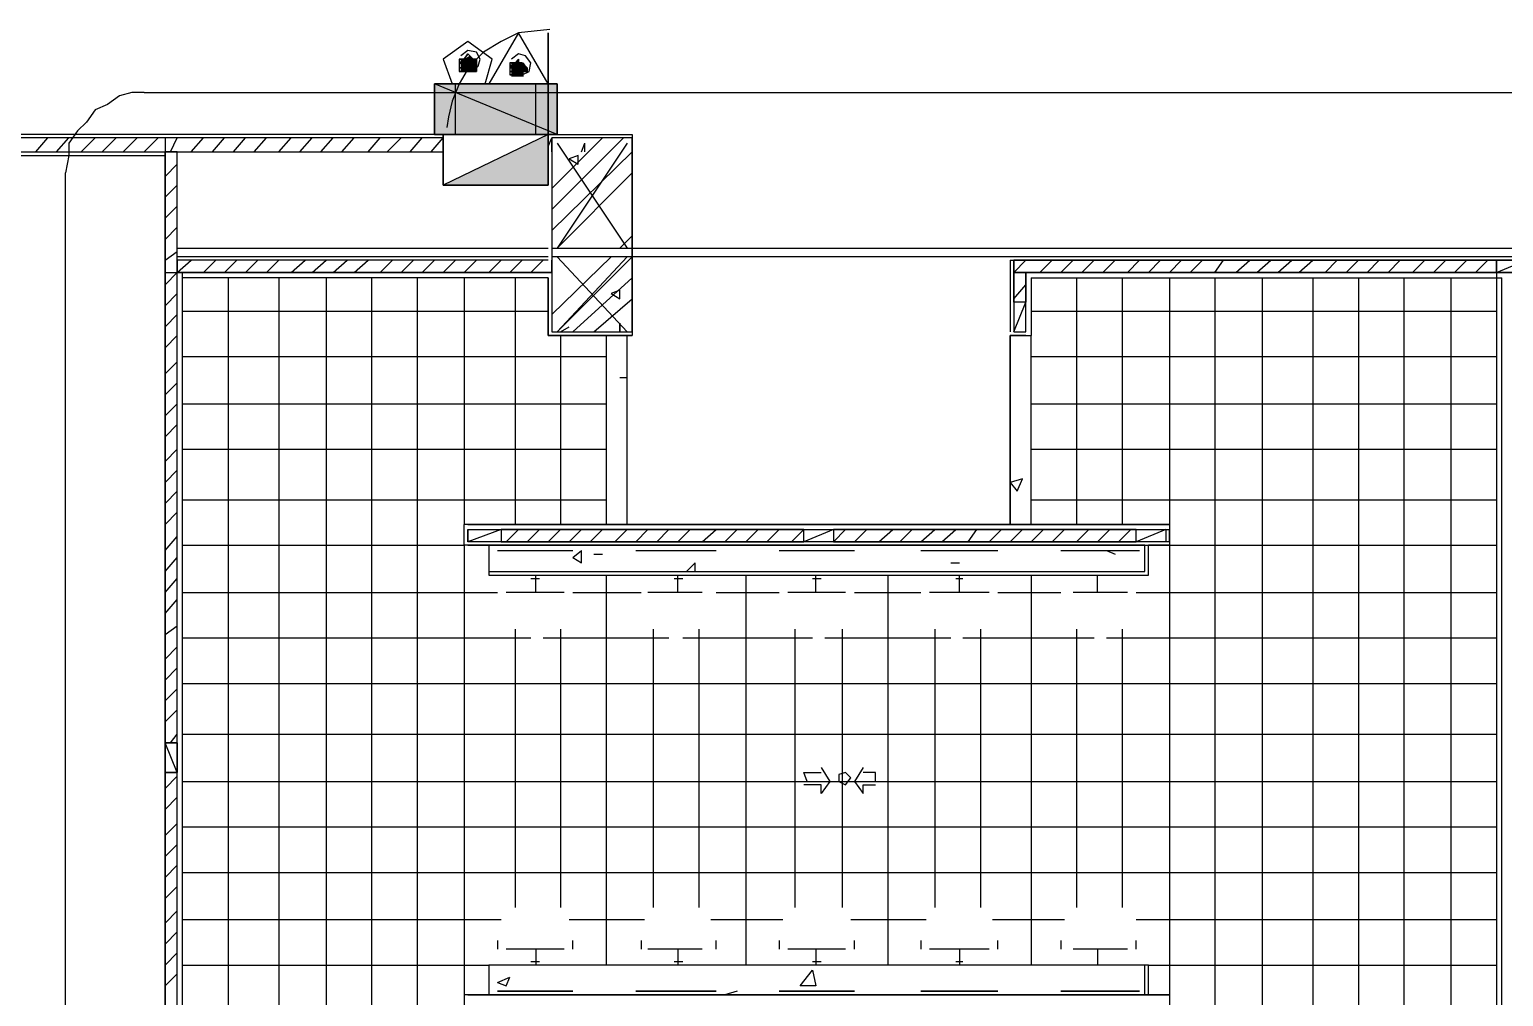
# Model space of a CAD drawing. Header units: millimetres. Extents: x 5 to 415, y 48 to 251.
# Drawn here: x 362.35 to 377.21, y 94.77 to 104.53 of the extents above; entities that cross this region are included whole.
import ezdxf

# ---------------------------------------------------------------- set-up
doc = ezdxf.new("R2010")
doc.units = ezdxf.units.MM
doc.layers.add('H', color=7, linetype='Continuous')
doc.layers.add('P', color=7, linetype='Continuous')

msp = doc.modelspace()

# ---------------------------------------------------------------- hatches: boundary and pattern name
at = {"layer": 'H', "linetype": 'Continuous'}
for points in [[(366.695, 104.193), (366.695, 104.228), (366.854, 104.228), (366.854, 104.193), (366.695, 104.193)], [(366.695, 104.14), (366.695, 104.193), (366.854, 104.193), (366.854, 104.14), (366.695, 104.14)], [(366.73, 104.228), (366.783, 104.263), (366.818, 104.228), (366.73, 104.228)], [(367.206, 104.14), (367.206, 104.193), (367.33, 104.193), (367.365, 104.14), (367.206, 104.14)], [(367.242, 104.193), (367.277, 104.228), (367.277, 104.193), (367.242, 104.193)], [(366.695, 104.105), (366.695, 104.14), (366.854, 104.14), (366.854, 104.105), (366.695, 104.105)], [(367.206, 104.105), (367.206, 104.14), (367.365, 104.14), (367.365, 104.105), (367.206, 104.105)], [(367.206, 104.052), (367.206, 104.105), (367.33, 104.105), (367.33, 104.052), (367.206, 104.052)], [(366.43, 103.47), (366.43, 103.981), (367.665, 103.981), (367.665, 103.47), (366.43, 103.47)], [(366.518, 102.958), (367.577, 103.47), (367.577, 102.958), (366.518, 102.958)], [(366.518, 102.958), (367.577, 103.47), (367.577, 102.958), (366.518, 102.958)]]:
    msp.add_hatch(color=256, dxfattribs=at).paths.add_polyline_path(points)

# ---------------------------------------------------------------- linework, layer by layer
at = {"layer": 'P'}
for points in [[(367.277, 104.493), (366.977, 103.981)], [(367.277, 104.493), (367.101, 104.405)], [(367.277, 104.493), (367.101, 104.405)], [(367.436, 104.51), (367.277, 104.493)], [(367.436, 104.51), (367.277, 104.493)], [(367.577, 103.981), (367.277, 104.493)], [(367.594, 104.528), (367.436, 104.51)], [(367.594, 104.528), (367.436, 104.51)], [(367.577, 104.493), (367.577, 103.47)], [(367.577, 103.47), (367.577, 104.493)], [(366.765, 104.405), (366.518, 104.228)], [(367.012, 104.228), (366.765, 104.405)], [(367.101, 104.405), (366.924, 104.299)], [(367.101, 104.405), (366.924, 104.299)], [(366.518, 104.228), (366.607, 103.981)], [(366.854, 104.193), (366.677, 104.228)], [(366.677, 104.228), (366.677, 104.193)], [(366.854, 104.193), (366.677, 104.228)], [(366.677, 104.228), (366.854, 104.228)], [(366.854, 104.228), (366.677, 104.228)], [(366.677, 104.228), (366.73, 104.228)], [(366.677, 104.211), (366.73, 104.122)], [(366.854, 104.14), (366.677, 104.193)], [(366.677, 104.193), (366.677, 104.14)], [(366.854, 104.14), (366.677, 104.193)], [(366.677, 104.193), (366.854, 104.193)], [(366.677, 104.193), (366.854, 104.193)], [(366.854, 104.193), (366.677, 104.193)], [(366.677, 104.193), (366.677, 104.193)], [(366.854, 104.193), (366.677, 104.193)], [(366.677, 104.193), (366.677, 104.193)], [(366.677, 104.193), (366.854, 104.193)], [(366.677, 104.193), (366.854, 104.193)], [(366.854, 104.193), (366.677, 104.193)], [(366.677, 104.193), (366.854, 104.193)], [(366.854, 104.193), (366.677, 104.193)], [(366.677, 104.193), (366.677, 104.193)], [(366.677, 104.193), (366.854, 104.193)], [(366.765, 104.316), (366.695, 104.263)], [(366.765, 104.281), (366.73, 104.228)], [(366.73, 104.228), (366.765, 104.281)], [(366.73, 104.228), (366.854, 104.228)], [(366.854, 104.228), (366.73, 104.228)], [(366.73, 104.228), (366.854, 104.228)], [(366.73, 104.228), (366.854, 104.228)], [(366.854, 104.228), (366.73, 104.228)], [(366.73, 104.228), (366.73, 104.228)], [(366.854, 104.228), (366.73, 104.228)], [(366.73, 104.228), (366.818, 104.228)], [(366.73, 104.228), (366.818, 104.228)], [(366.818, 104.228), (366.73, 104.228)], [(366.73, 104.228), (366.73, 104.228)], [(366.818, 104.228), (366.73, 104.228)], [(366.73, 104.228), (366.73, 104.228)], [(366.73, 104.228), (366.818, 104.228)], [(366.73, 104.228), (366.818, 104.228)], [(366.818, 104.228), (366.73, 104.228)], [(366.73, 104.228), (366.818, 104.228)], [(366.818, 104.228), (366.73, 104.228)], [(366.73, 104.228), (366.73, 104.228)], [(366.854, 104.299), (366.765, 104.316)], [(366.765, 104.281), (366.818, 104.228)], [(366.818, 104.228), (366.765, 104.281)], [(366.924, 104.299), (366.783, 104.158)], [(366.924, 104.299), (366.783, 104.158)], [(366.818, 104.228), (366.854, 104.228)], [(366.889, 104.228), (366.854, 104.299)], [(366.854, 104.228), (366.854, 104.193)], [(366.854, 104.193), (366.854, 104.14)], [(366.871, 104.158), (366.889, 104.228)], [(366.942, 103.981), (367.012, 104.228)], [(367.365, 104.14), (367.189, 104.193)], [(367.189, 104.193), (367.189, 104.14)], [(367.365, 104.14), (367.189, 104.193)], [(367.189, 104.193), (367.312, 104.193)], [(367.189, 104.193), (367.312, 104.193)], [(367.312, 104.193), (367.189, 104.193)], [(367.189, 104.193), (367.189, 104.193)], [(367.312, 104.193), (367.189, 104.193)], [(367.189, 104.193), (367.189, 104.193)], [(367.189, 104.193), (367.312, 104.193)], [(367.189, 104.193), (367.312, 104.193)], [(367.312, 104.193), (367.189, 104.193)], [(367.189, 104.193), (367.312, 104.193)], [(367.312, 104.193), (367.189, 104.193)], [(367.189, 104.193), (367.189, 104.193)], [(367.312, 104.193), (367.189, 104.193)], [(367.189, 104.193), (367.242, 104.193)], [(367.277, 104.281), (367.206, 104.228)], [(367.277, 104.228), (367.242, 104.193)], [(367.242, 104.193), (367.277, 104.228)], [(367.242, 104.193), (367.312, 104.193)], [(367.312, 104.193), (367.242, 104.193)], [(367.242, 104.193), (367.312, 104.193)], [(367.242, 104.193), (367.312, 104.193)], [(367.312, 104.193), (367.242, 104.193)], [(367.242, 104.193), (367.242, 104.193)], [(367.312, 104.193), (367.242, 104.193)], [(367.242, 104.193), (367.277, 104.193)], [(367.348, 104.263), (367.277, 104.281)], [(367.277, 104.228), (367.277, 104.193)], [(367.277, 104.193), (367.277, 104.228)], [(367.277, 104.193), (367.312, 104.193)], [(367.312, 104.193), (367.365, 104.14)], [(367.4, 104.193), (367.348, 104.263)], [(367.383, 104.105), (367.4, 104.193)], [(366.783, 104.158), (366.677, 103.981)], [(366.783, 104.158), (366.677, 103.981)], [(366.854, 104.105), (366.677, 104.14)], [(366.677, 104.14), (366.677, 104.105)], [(366.854, 104.105), (366.677, 104.14)], [(366.677, 104.14), (366.854, 104.14)], [(366.677, 104.14), (366.854, 104.14)], [(366.854, 104.14), (366.677, 104.14)], [(366.677, 104.14), (366.677, 104.14)], [(366.854, 104.14), (366.677, 104.14)], [(366.677, 104.14), (366.677, 104.14)], [(366.677, 104.14), (366.854, 104.14)], [(366.677, 104.14), (366.854, 104.14)], [(366.677, 104.105), (366.854, 104.105)], [(366.854, 104.105), (366.677, 104.105)], [(366.677, 104.105), (366.854, 104.105)], [(366.73, 104.105), (366.677, 104.105)], [(366.677, 104.105), (366.854, 104.105)], [(366.73, 104.122), (366.818, 104.105)], [(366.73, 104.105), (366.73, 104.105)], [(366.73, 104.105), (366.73, 104.105)], [(366.73, 104.105), (366.818, 104.105)], [(366.818, 104.105), (366.73, 104.105)], [(366.73, 104.105), (366.73, 104.105)], [(366.818, 104.105), (366.73, 104.105)], [(366.73, 104.105), (366.73, 104.105)], [(366.73, 104.105), (366.818, 104.105)], [(366.73, 104.105), (366.818, 104.105)], [(366.818, 104.105), (366.73, 104.105)], [(366.73, 104.105), (366.818, 104.105)], [(366.818, 104.105), (366.73, 104.105)], [(366.73, 104.105), (366.73, 104.105)], [(366.818, 104.105), (366.73, 104.105)], [(366.73, 104.105), (366.854, 104.105)], [(366.818, 104.105), (366.73, 104.105)], [(366.73, 104.105), (366.73, 104.105)], [(366.73, 104.105), (366.818, 104.105)], [(366.854, 104.105), (366.73, 104.105)], [(366.765, 104.105), (366.818, 104.105)], [(366.818, 104.105), (366.765, 104.105)], [(366.818, 104.105), (366.871, 104.158)], [(366.854, 104.105), (366.818, 104.105)], [(366.854, 104.14), (366.854, 104.105)], [(367.189, 104.175), (367.242, 104.087)], [(367.365, 104.105), (367.189, 104.14)], [(367.189, 104.14), (367.189, 104.105)], [(367.365, 104.105), (367.189, 104.14)], [(367.189, 104.14), (367.365, 104.14)], [(367.189, 104.14), (367.365, 104.14)], [(367.365, 104.14), (367.189, 104.14)], [(367.189, 104.14), (367.189, 104.14)], [(367.365, 104.14), (367.189, 104.14)], [(367.189, 104.14), (367.189, 104.14)], [(367.189, 104.14), (367.365, 104.14)], [(367.189, 104.14), (367.365, 104.14)], [(367.365, 104.14), (367.189, 104.14)], [(367.189, 104.14), (367.365, 104.14)], [(367.365, 104.14), (367.189, 104.14)], [(367.189, 104.14), (367.189, 104.14)], [(367.189, 104.14), (367.365, 104.14)], [(367.312, 104.069), (367.189, 104.105)], [(367.189, 104.105), (367.189, 104.069)], [(367.312, 104.069), (367.189, 104.105)], [(367.189, 104.105), (367.312, 104.105)], [(367.189, 104.105), (367.312, 104.105)], [(367.365, 104.105), (367.189, 104.105)], [(367.312, 104.105), (367.189, 104.105)], [(367.189, 104.105), (367.189, 104.105)], [(367.189, 104.105), (367.312, 104.105)], [(367.189, 104.105), (367.365, 104.105)], [(367.365, 104.105), (367.189, 104.105)], [(367.189, 104.105), (367.365, 104.105)], [(367.365, 104.105), (367.189, 104.105)], [(367.189, 104.105), (367.189, 104.105)], [(367.189, 104.105), (367.365, 104.105)], [(367.189, 104.069), (367.312, 104.069)], [(367.312, 104.069), (367.189, 104.069)], [(367.189, 104.069), (367.189, 104.069)], [(367.312, 104.069), (367.189, 104.069)], [(367.189, 104.069), (367.189, 104.069)], [(367.189, 104.069), (367.312, 104.069)], [(367.189, 104.069), (367.312, 104.069)], [(367.312, 104.069), (367.189, 104.069)], [(367.189, 104.069), (367.312, 104.069)], [(367.242, 104.069), (367.189, 104.069)], [(367.189, 104.069), (367.312, 104.069)], [(367.242, 104.087), (367.312, 104.069)], [(367.242, 104.069), (367.242, 104.069)], [(367.242, 104.069), (367.242, 104.069)], [(367.277, 104.069), (367.242, 104.069)], [(367.242, 104.069), (367.277, 104.069)], [(367.242, 104.069), (367.277, 104.069)], [(367.277, 104.069), (367.242, 104.069)], [(367.242, 104.069), (367.312, 104.069)], [(367.312, 104.069), (367.242, 104.069)], [(367.312, 104.069), (367.242, 104.069)], [(367.312, 104.069), (367.383, 104.105)], [(367.312, 104.105), (367.312, 104.069)], [(367.312, 104.105), (367.365, 104.105)], [(367.365, 104.14), (367.365, 104.105)], [(363.379, 103.893), (363.255, 103.858)], [(363.502, 103.893), (363.379, 103.893)], [(363.502, 103.893), (390.049, 103.893)], [(366.43, 103.981), (367.665, 103.981)], [(367.665, 103.47), (366.43, 103.981)], [(366.43, 103.981), (366.43, 103.47)], [(367.665, 103.47), (366.43, 103.981)], [(366.43, 103.981), (367.665, 103.981)], [(366.43, 103.981), (367.665, 103.981)], [(366.43, 103.47), (366.43, 103.981)], [(367.665, 103.981), (366.43, 103.981)], [(366.43, 103.981), (366.43, 103.47)], [(366.677, 103.981), (366.607, 103.805)], [(366.607, 103.981), (366.942, 103.981)], [(366.677, 103.981), (366.607, 103.805)], [(366.642, 103.47), (366.642, 103.981)], [(366.977, 103.981), (367.577, 103.981)], [(367.453, 103.47), (367.453, 103.981)], [(367.665, 103.981), (367.665, 103.47)], [(367.665, 103.981), (367.665, 103.47)], [(367.665, 103.47), (367.665, 103.981)], [(363.132, 103.77), (363.008, 103.717)], [(363.255, 103.858), (363.132, 103.77)], [(366.607, 103.805), (366.571, 103.646)], [(366.607, 103.805), (366.571, 103.646)], [(362.92, 103.593), (362.832, 103.505)], [(363.008, 103.717), (362.92, 103.593)], [(366.571, 103.646), (366.554, 103.54)], [(366.571, 103.646), (366.554, 103.54)], [(363.714, 103.47), (357.364, 103.47)], [(366.518, 103.434), (357.717, 103.434)], [(362.409, 103.293), (362.532, 103.434)], [(362.62, 103.293), (362.744, 103.434)], [(362.832, 103.505), (362.744, 103.382)], [(362.867, 103.293), (363.008, 103.434)], [(363.079, 103.293), (363.22, 103.434)], [(363.291, 103.293), (363.432, 103.434)], [(363.502, 103.293), (363.643, 103.434)], [(366.518, 103.47), (363.714, 103.47)], [(363.714, 103.434), (363.714, 103.293)], [(363.767, 103.293), (363.837, 103.434)], [(363.978, 103.293), (364.102, 103.434)], [(364.19, 103.293), (364.314, 103.434)], [(364.402, 103.293), (364.525, 103.434)], [(364.613, 103.293), (364.737, 103.434)], [(364.86, 103.293), (364.984, 103.434)], [(365.072, 103.293), (365.196, 103.434)], [(365.284, 103.293), (365.407, 103.434)], [(365.495, 103.293), (365.619, 103.434)], [(365.76, 103.293), (365.883, 103.434)], [(365.954, 103.293), (366.095, 103.434)], [(366.183, 103.293), (366.307, 103.434)], [(366.395, 103.293), (366.518, 103.434)], [(366.43, 103.47), (367.665, 103.47)], [(367.665, 103.47), (366.43, 103.47)], [(366.43, 103.47), (367.665, 103.47)], [(367.577, 103.47), (366.518, 103.47)], [(366.518, 103.47), (366.518, 102.958)], [(367.577, 103.47), (366.518, 102.958)], [(366.518, 102.958), (366.518, 103.47)], [(366.518, 103.47), (367.577, 103.47)], [(367.577, 103.47), (366.518, 102.958)], [(367.577, 103.47), (366.518, 102.958)], [(366.518, 102.958), (366.518, 103.47)], [(366.518, 103.47), (367.577, 103.47)], [(367.577, 103.47), (366.518, 102.958)], [(367.577, 102.958), (367.577, 103.47)], [(367.577, 102.958), (367.577, 103.47)], [(367.577, 103.47), (367.577, 102.958)], [(367.577, 102.958), (367.577, 103.47)], [(367.577, 103.47), (367.577, 102.958)], [(367.577, 103.346), (367.612, 103.434)], [(367.612, 103.47), (368.423, 103.47)], [(367.612, 102.923), (368.124, 103.434)], [(367.612, 102.711), (368.335, 103.434)], [(368.423, 103.434), (367.612, 103.434)], [(367.612, 103.434), (367.612, 102.323)], [(367.612, 103.293), (367.612, 103.434)], [(368.423, 103.47), (368.423, 101.441)], [(368.423, 102.323), (368.423, 103.434)], [(357.717, 103.293), (366.518, 103.293)], [(362.744, 103.382), (362.744, 103.258)], [(363.714, 102.076), (363.714, 103.293)], [(363.714, 103.293), (363.714, 102.076)], [(363.837, 103.293), (363.714, 103.293)], [(363.714, 103.293), (363.714, 102.076)], [(363.837, 102.076), (363.837, 103.293)], [(367.612, 102.5), (368.423, 103.293)], [(367.665, 103.382), (368.371, 102.323)], [(368.371, 103.382), (367.665, 102.323)], [(367.912, 103.293), (367.947, 103.382)], [(367.947, 103.293), (367.947, 103.382)], [(357.364, 103.258), (363.714, 103.258)], [(362.744, 103.258), (362.708, 103.082)], [(363.714, 103.046), (363.837, 103.17)], [(367.877, 103.258), (367.788, 103.223)], [(367.788, 103.223), (367.877, 103.17)], [(367.877, 103.17), (367.877, 103.258)], [(362.708, 87.048), (362.708, 103.082)], [(367.665, 102.323), (368.423, 103.082)], [(363.714, 102.835), (363.837, 102.958)], [(366.518, 102.958), (367.577, 102.958)], [(366.518, 102.958), (367.577, 102.958)], [(367.577, 102.958), (366.518, 102.958)], [(366.518, 102.958), (367.577, 102.958)], [(367.577, 102.958), (366.518, 102.958)], [(367.612, 102.87), (367.612, 102.799)], [(363.714, 102.623), (363.837, 102.747)], [(363.714, 102.411), (363.837, 102.535)], [(368.3, 102.323), (368.423, 102.447)], [(363.714, 102.2), (363.837, 102.288)], [(363.837, 102.323), (367.577, 102.323)], [(367.612, 102.323), (367.612, 102.235)], [(367.612, 102.323), (368.423, 102.323)], [(368.423, 102.235), (368.423, 102.323)], [(368.423, 102.323), (380.735, 102.323)], [(367.577, 102.235), (363.837, 102.235)], [(363.837, 102.076), (363.978, 102.2)], [(367.577, 102.2), (363.837, 102.2)], [(363.837, 102.2), (363.837, 102.076)], [(364.102, 102.076), (364.225, 102.2)], [(364.314, 102.076), (364.437, 102.2)], [(364.525, 102.076), (364.649, 102.2)], [(364.737, 102.076), (364.86, 102.2)], [(364.984, 102.076), (365.125, 102.2)], [(365.196, 102.076), (365.337, 102.2)], [(365.407, 102.076), (365.548, 102.2)], [(365.619, 102.076), (365.76, 102.2)], [(365.883, 102.076), (366.007, 102.2)], [(366.095, 102.076), (366.219, 102.2)], [(366.307, 102.076), (366.43, 102.2)], [(366.518, 102.076), (366.642, 102.2)], [(366.73, 102.076), (366.854, 102.2)], [(366.977, 102.076), (367.101, 102.2)], [(367.189, 102.076), (367.312, 102.2)], [(367.4, 102.076), (367.524, 102.2)], [(367.612, 101.653), (368.212, 102.235)], [(368.423, 102.235), (367.612, 102.235)], [(367.612, 102.235), (367.612, 101.477)], [(367.612, 102.076), (367.612, 102.2)], [(367.665, 102.235), (368.371, 101.477)], [(368.371, 102.235), (367.665, 101.477)], [(367.665, 101.477), (368.423, 102.235)], [(368.423, 101.477), (368.423, 102.235)], [(372.233, 102.235), (368.423, 102.235)], [(380.771, 102.235), (372.233, 102.235)], [(372.233, 102.2), (380.771, 102.2)], [(372.233, 102.2), (372.233, 101.477)], [(372.269, 102.076), (372.392, 102.2)], [(377.137, 102.2), (372.269, 102.2)], [(372.269, 102.2), (372.269, 102.076)], [(372.269, 101.776), (372.269, 102.2)], [(372.533, 102.076), (372.657, 102.2)], [(372.745, 102.076), (372.868, 102.2)], [(372.957, 102.076), (373.08, 102.2)], [(373.168, 102.076), (373.292, 102.2)], [(373.415, 102.076), (373.539, 102.2)], [(373.627, 102.076), (373.75, 102.2)], [(373.839, 102.076), (373.962, 102.2)], [(374.05, 102.076), (374.174, 102.2)], [(374.297, 102.076), (374.385, 102.2)], [(374.509, 102.076), (374.65, 102.2)], [(374.721, 102.076), (374.862, 102.2)], [(374.932, 102.076), (375.073, 102.2)], [(375.144, 102.076), (375.285, 102.2)], [(375.408, 102.076), (375.532, 102.2)], [(375.62, 102.076), (375.744, 102.2)], [(375.832, 102.076), (375.955, 102.2)], [(376.043, 102.076), (376.167, 102.2)], [(376.29, 102.076), (376.414, 102.2)], [(376.502, 102.076), (376.626, 102.2)], [(376.714, 102.076), (376.837, 102.2)], [(376.925, 102.076), (377.049, 102.2)], [(377.137, 102.076), (377.137, 102.2)], [(377.137, 102.076), (377.437, 102.2)], [(377.137, 102.076), (377.137, 102.2)], [(377.137, 102.2), (377.437, 102.2)], [(377.437, 102.2), (377.137, 102.2)], [(377.137, 102.2), (377.137, 102.076)], [(363.714, 102.076), (363.837, 102.076)], [(363.714, 102.076), (363.714, 71.72)], [(363.714, 101.953), (363.837, 102.076)], [(363.714, 97.331), (363.714, 102.076)], [(367.612, 102.076), (363.837, 102.076)], [(363.837, 102.076), (367.612, 102.076)], [(363.837, 102.076), (367.612, 102.076)], [(363.837, 97.331), (363.837, 102.076)], [(363.89, 87.471), (363.89, 102.076)], [(367.577, 102.023), (363.89, 102.023)], [(363.89, 87.471), (363.89, 102.023)], [(364.349, 102.023), (364.349, 88.406)], [(364.86, 102.023), (364.86, 88.406)], [(365.337, 102.023), (365.337, 89.888)], [(365.795, 102.023), (365.795, 88.406)], [(366.254, 102.023), (366.254, 88.441)], [(366.73, 102.023), (366.73, 99.536)], [(367.242, 102.023), (367.242, 99.536)], [(367.577, 102.023), (367.577, 101.441)], [(367.577, 101.441), (367.577, 102.023)], [(367.824, 101.477), (368.423, 102.023)], [(372.269, 102.076), (377.137, 102.076)], [(372.392, 102.076), (372.269, 102.076)], [(372.269, 102.076), (372.269, 101.776)], [(372.269, 101.812), (372.392, 101.953)], [(372.392, 101.477), (372.392, 102.076)], [(372.392, 102.076), (372.392, 101.776)], [(372.392, 101.776), (372.392, 102.076)], [(372.392, 102.076), (377.225, 102.076)], [(377.225, 102.076), (372.392, 102.076)], [(377.137, 102.076), (372.445, 102.076)], [(372.445, 102.023), (372.445, 101.441)], [(372.445, 102.023), (377.19, 102.023)], [(372.904, 102.023), (372.904, 99.536)], [(373.362, 102.023), (373.362, 99.536)], [(373.839, 102.023), (373.839, 99.536)], [(374.297, 102.023), (374.297, 88.318)], [(374.773, 102.023), (374.773, 88.477)], [(375.285, 102.023), (375.285, 89.888)], [(375.744, 102.023), (375.744, 89.888)], [(376.202, 102.023), (376.202, 88.477)], [(376.678, 102.023), (376.678, 88.265)], [(377.437, 102.076), (377.137, 102.076)], [(377.137, 102.076), (377.437, 102.076)], [(377.137, 102.076), (377.137, 87.507)], [(377.137, 102.023), (377.137, 89.888)], [(377.19, 87.471), (377.19, 102.023)], [(363.714, 101.741), (363.837, 101.865)], [(368.035, 101.477), (368.423, 101.812)], [(368.3, 101.9), (368.212, 101.865)], [(368.212, 101.865), (368.3, 101.812)], [(368.3, 101.812), (368.3, 101.9)], [(363.714, 101.529), (363.837, 101.653)], [(363.89, 101.688), (367.577, 101.688)], [(372.269, 101.477), (372.392, 101.776)], [(372.392, 101.776), (372.269, 101.776)], [(372.269, 101.776), (372.269, 101.477)], [(372.392, 101.477), (372.392, 101.776)], [(372.445, 101.688), (377.137, 101.688)], [(367.7, 101.477), (367.788, 101.529)], [(368.3, 101.565), (368.3, 101.477)], [(368.3, 101.477), (368.3, 101.565)], [(363.714, 101.318), (363.837, 101.441)], [(367.577, 101.441), (368.423, 101.441)], [(368.423, 101.441), (367.577, 101.441)], [(367.612, 101.477), (368.423, 101.477)], [(367.7, 101.441), (367.7, 99.536)], [(368.159, 101.441), (368.159, 99.536)], [(368.159, 101.441), (368.159, 99.536)], [(368.371, 99.536), (368.371, 101.441)], [(372.233, 99.536), (372.233, 101.441)], [(372.233, 101.441), (372.233, 99.536)], [(372.233, 101.441), (372.445, 101.441)], [(372.392, 101.441), (372.233, 101.441)], [(372.269, 101.477), (372.392, 101.477)], [(372.445, 99.536), (372.445, 101.441)], [(363.89, 101.23), (368.159, 101.23)], [(372.445, 101.23), (377.137, 101.23)], [(363.714, 101.053), (363.837, 101.177)], [(363.714, 100.842), (363.837, 100.965)], [(368.3, 101.018), (368.371, 101.018)], [(363.714, 100.63), (363.837, 100.753)], [(363.89, 100.753), (368.159, 100.753)], [(372.445, 100.753), (377.137, 100.753)], [(363.714, 100.418), (363.837, 100.542)], [(363.714, 100.171), (363.837, 100.295)], [(363.89, 100.295), (368.159, 100.295)], [(372.445, 100.295), (377.137, 100.295)], [(363.714, 99.96), (363.837, 100.083)], [(372.233, 99.96), (372.233, 100.083)], [(363.714, 99.748), (363.837, 99.871)], [(372.357, 99.995), (372.233, 99.96)], [(372.233, 99.96), (372.304, 99.871)], [(372.304, 99.871), (372.357, 99.995)], [(363.89, 99.783), (368.159, 99.783)], [(372.445, 99.783), (377.137, 99.783)], [(363.714, 99.536), (363.837, 99.66)], [(366.73, 99.325), (366.73, 99.536)], [(373.839, 99.536), (366.73, 99.536)], [(373.839, 99.536), (366.765, 99.536)], [(366.765, 99.536), (373.839, 99.536)], [(367.101, 99.483), (366.765, 99.36)], [(366.765, 99.36), (366.765, 99.483)], [(366.765, 99.483), (367.101, 99.483)], [(366.765, 99.483), (373.839, 99.483)], [(366.765, 99.483), (366.765, 99.36)], [(366.765, 99.36), (366.765, 99.483)], [(367.101, 99.483), (367.101, 99.36)], [(367.101, 99.483), (367.101, 99.36)], [(370.152, 99.483), (367.101, 99.483)], [(367.153, 99.36), (367.277, 99.483)], [(367.365, 99.36), (367.489, 99.483)], [(367.577, 99.36), (367.7, 99.483)], [(367.788, 99.36), (367.912, 99.483)], [(368, 99.36), (368.124, 99.483)], [(368.247, 99.36), (368.371, 99.483)], [(368.459, 99.36), (368.582, 99.483)], [(368.67, 99.36), (368.794, 99.483)], [(368.882, 99.36), (369.006, 99.483)], [(369.129, 99.36), (369.27, 99.483)], [(369.358, 99.36), (369.482, 99.483)], [(369.57, 99.36), (369.693, 99.483)], [(369.782, 99.36), (369.905, 99.483)], [(370.029, 99.36), (370.152, 99.483)], [(370.152, 99.36), (370.152, 99.483)], [(370.452, 99.483), (370.152, 99.36)], [(370.152, 99.36), (370.152, 99.483)], [(370.152, 99.483), (370.452, 99.483)], [(370.452, 99.36), (370.575, 99.483)], [(373.503, 99.483), (370.452, 99.483)], [(370.452, 99.483), (370.452, 99.36)], [(370.452, 99.483), (370.452, 99.36)], [(370.664, 99.36), (370.787, 99.483)], [(370.911, 99.36), (371.052, 99.483)], [(371.122, 99.36), (371.246, 99.483)], [(371.334, 99.36), (371.475, 99.483)], [(371.546, 99.36), (371.687, 99.483)], [(371.81, 99.36), (371.898, 99.483)], [(372.022, 99.36), (372.145, 99.483)], [(372.233, 99.36), (372.357, 99.483)], [(372.445, 99.36), (372.569, 99.483)], [(372.657, 99.36), (372.78, 99.483)], [(372.904, 99.36), (373.027, 99.483)], [(373.115, 99.36), (373.239, 99.483)], [(373.327, 99.36), (373.451, 99.483)], [(373.803, 99.483), (373.503, 99.36)], [(373.503, 99.36), (373.503, 99.483)], [(373.503, 99.483), (373.803, 99.483)], [(373.503, 99.36), (373.503, 99.483)], [(373.803, 99.483), (373.803, 99.36)], [(373.803, 99.483), (373.803, 99.36)], [(373.839, 99.536), (373.839, 99.325)], [(373.839, 99.36), (373.839, 99.483)], [(363.714, 99.272), (363.837, 99.413)], [(363.89, 99.325), (366.73, 99.325)], [(366.73, 99.325), (366.73, 94.791)], [(366.977, 99.325), (366.73, 99.325)], [(367.101, 99.36), (366.765, 99.36)], [(373.839, 99.36), (366.765, 99.36)], [(366.765, 99.325), (373.839, 99.325)], [(367.101, 99.325), (366.977, 99.325)], [(366.977, 99.325), (366.977, 99.06)], [(366.977, 99.325), (366.977, 99.025)], [(367.824, 99.325), (367.065, 99.325)], [(367.065, 99.272), (367.824, 99.272)], [(367.101, 99.36), (370.152, 99.36)], [(367.101, 99.325), (367.788, 99.325)], [(368.512, 99.325), (367.824, 99.325)], [(367.824, 99.201), (367.912, 99.272)], [(367.912, 99.148), (367.912, 99.272)], [(369.27, 99.325), (368.459, 99.325)], [(368.459, 99.272), (369.27, 99.272)], [(368.547, 99.325), (369.182, 99.325)], [(369.94, 99.325), (369.217, 99.325)], [(370.664, 99.325), (369.905, 99.325)], [(369.905, 99.272), (370.664, 99.272)], [(369.94, 99.325), (370.628, 99.325)], [(370.452, 99.36), (370.152, 99.36)], [(370.452, 99.36), (373.503, 99.36)], [(371.334, 99.325), (370.664, 99.325)], [(372.11, 99.325), (371.334, 99.325)], [(371.334, 99.272), (372.11, 99.272)], [(371.387, 99.325), (372.057, 99.325)], [(372.78, 99.325), (372.057, 99.325)], [(373.539, 99.325), (372.745, 99.325)], [(372.745, 99.272), (373.539, 99.272)], [(372.816, 99.325), (373.451, 99.325)], [(373.204, 99.272), (373.292, 99.236)], [(373.803, 99.36), (373.503, 99.36)], [(373.592, 99.325), (373.503, 99.325)], [(373.592, 99.06), (373.592, 99.325)], [(373.839, 99.325), (373.627, 99.325)], [(373.627, 99.025), (373.627, 99.325)], [(373.839, 99.325), (373.839, 94.791)], [(373.839, 99.325), (377.137, 99.325)], [(363.714, 99.06), (363.837, 99.201)], [(367.824, 99.201), (367.912, 99.148)], [(368.035, 99.236), (368.124, 99.236)], [(368.97, 99.06), (369.058, 99.148)], [(369.058, 99.06), (369.058, 99.148)], [(371.634, 99.148), (371.722, 99.148)], [(363.714, 98.848), (363.837, 98.989)], [(366.977, 99.06), (373.592, 99.06)], [(366.977, 99.025), (373.627, 99.025)], [(367.312, 99.06), (367.4, 99.06)], [(367.4, 98.989), (367.489, 98.989)], [(367.453, 98.848), (367.453, 99.025)], [(368.159, 99.025), (368.159, 95.091)], [(368.847, 98.989), (368.935, 98.989)], [(368.882, 98.848), (368.882, 99.025)], [(368.97, 99.06), (369.058, 99.06)], [(369.57, 99.025), (369.57, 95.091)], [(370.24, 98.989), (370.328, 98.989)], [(370.276, 98.848), (370.276, 99.025)], [(370.999, 99.025), (370.999, 95.091)], [(371.687, 98.989), (371.757, 98.989)], [(371.722, 98.848), (371.722, 99.025)], [(372.445, 99.025), (372.445, 95.091)], [(373.115, 98.848), (373.115, 99.025)], [(363.89, 98.848), (367.065, 98.848)], [(367.736, 98.848), (367.153, 98.848)], [(367.824, 98.848), (368.512, 98.848)], [(369.129, 98.848), (368.582, 98.848)], [(369.27, 98.848), (369.905, 98.848)], [(370.575, 98.848), (369.993, 98.848)], [(370.664, 98.848), (371.334, 98.848)], [(372.022, 98.848), (371.422, 98.848)], [(372.11, 98.848), (372.745, 98.848)], [(373.415, 98.848), (372.868, 98.848)], [(373.503, 98.848), (377.137, 98.848)], [(363.714, 98.637), (363.837, 98.778)], [(363.714, 98.425), (363.837, 98.513)], [(363.89, 98.39), (367.4, 98.39)], [(367.242, 98.478), (367.242, 95.673)], [(367.524, 98.39), (368.794, 98.39)], [(367.7, 98.478), (367.7, 95.673)], [(368.635, 98.478), (368.635, 95.673)], [(368.935, 98.39), (370.24, 98.39)], [(369.094, 98.478), (369.094, 95.673)], [(370.064, 98.478), (370.064, 95.673)], [(370.364, 98.39), (370.54, 98.39)], [(370.54, 98.478), (370.54, 95.673)], [(370.54, 98.478), (370.54, 95.673)], [(370.54, 98.39), (371.634, 98.39)], [(371.475, 98.478), (371.475, 95.673)], [(371.757, 98.39), (373.08, 98.39)], [(371.934, 98.478), (371.934, 95.673)], [(372.904, 98.478), (372.904, 95.673)], [(373.204, 98.39), (377.137, 98.39)], [(373.362, 98.478), (373.362, 95.673)], [(363.714, 98.178), (363.837, 98.302)], [(363.714, 97.966), (363.837, 98.09)], [(363.714, 97.755), (363.837, 97.878)], [(363.89, 97.931), (370.54, 97.931)], [(370.54, 97.931), (377.137, 97.931)], [(363.714, 97.543), (363.837, 97.667)], [(363.767, 97.331), (363.837, 97.42)], [(363.89, 97.42), (370.54, 97.42)], [(370.54, 97.42), (377.137, 97.42)], [(363.837, 97.032), (363.714, 97.331)], [(363.714, 97.331), (363.837, 97.331)], [(363.714, 97.032), (363.714, 97.331)], [(363.837, 97.331), (363.714, 97.331)], [(363.714, 97.331), (363.714, 97.032)], [(363.714, 97.032), (363.714, 97.331)], [(363.714, 97.331), (363.837, 97.331)], [(363.837, 97.331), (363.837, 97.032)], [(363.837, 97.032), (363.837, 97.331)], [(363.837, 97.331), (363.837, 97.032)], [(370.328, 97.084), (370.417, 96.943)], [(370.752, 97.084), (370.664, 96.943)], [(363.837, 97.032), (363.714, 97.032)], [(363.714, 97.032), (363.837, 97.032)], [(363.837, 97.032), (363.714, 97.032)], [(363.714, 92.498), (363.714, 97.032)], [(363.714, 96.873), (363.837, 96.996)], [(363.837, 92.498), (363.837, 97.032)], [(363.89, 96.943), (370.54, 96.943)], [(370.152, 97.032), (370.328, 97.032)], [(370.187, 96.943), (370.152, 97.032)], [(370.328, 96.908), (370.152, 96.908)], [(370.417, 96.943), (370.328, 96.82)], [(370.328, 96.82), (370.328, 96.908)], [(370.452, 96.943), (370.628, 96.943)], [(370.575, 97.032), (370.505, 97.014)], [(370.575, 97.032), (370.505, 97.014)], [(370.505, 97.014), (370.505, 96.943)], [(370.505, 97.014), (370.505, 96.943)], [(370.505, 96.943), (370.575, 96.908)], [(370.505, 96.943), (370.575, 96.908)], [(370.54, 97.032), (370.54, 96.873)], [(370.54, 96.943), (377.137, 96.943)], [(370.628, 96.979), (370.575, 97.032)], [(370.628, 96.979), (370.575, 97.032)], [(370.575, 96.908), (370.628, 96.979)], [(370.575, 96.908), (370.628, 96.979)], [(370.664, 96.943), (370.752, 96.82)], [(370.875, 97.032), (370.752, 97.032)], [(370.752, 96.908), (370.875, 96.908)], [(370.752, 96.82), (370.752, 96.908)], [(370.875, 96.943), (370.875, 97.032)], [(363.714, 96.661), (363.837, 96.785)], [(363.714, 96.397), (363.837, 96.52)], [(363.89, 96.485), (370.54, 96.485)], [(370.54, 96.485), (377.137, 96.485)], [(363.714, 96.185), (363.837, 96.308)], [(363.714, 95.973), (363.837, 96.097)], [(363.89, 96.026), (370.54, 96.026)], [(370.54, 96.026), (377.137, 96.026)], [(363.714, 95.762), (363.837, 95.885)], [(363.714, 95.515), (363.837, 95.638)], [(363.714, 95.303), (363.837, 95.426)], [(363.89, 95.55), (367.101, 95.55)], [(367.788, 95.55), (368.547, 95.55)], [(369.217, 95.55), (369.94, 95.55)], [(370.628, 95.55), (371.387, 95.55)], [(372.057, 95.55), (372.78, 95.55)], [(373.503, 95.55), (377.137, 95.55)], [(367.065, 95.338), (367.065, 95.25)], [(367.824, 95.25), (367.824, 95.338)], [(368.512, 95.338), (368.512, 95.25)], [(369.27, 95.25), (369.27, 95.338)], [(369.905, 95.338), (369.905, 95.25)], [(370.664, 95.25), (370.664, 95.338)], [(371.334, 95.338), (371.334, 95.25)], [(372.11, 95.25), (372.11, 95.338)], [(372.745, 95.338), (372.745, 95.25)], [(373.503, 95.25), (373.503, 95.338)], [(363.714, 95.091), (363.837, 95.215)], [(367.736, 95.25), (367.153, 95.25)], [(367.4, 95.127), (367.489, 95.127)], [(367.453, 95.25), (367.453, 95.091)], [(369.129, 95.25), (368.582, 95.25)], [(368.847, 95.127), (368.935, 95.127)], [(368.882, 95.25), (368.882, 95.091)], [(370.575, 95.25), (369.993, 95.25)], [(370.24, 95.127), (370.328, 95.127)], [(370.276, 95.25), (370.276, 95.091)], [(372.022, 95.25), (371.422, 95.25)], [(371.687, 95.127), (371.757, 95.127)], [(371.722, 95.25), (371.722, 95.091)], [(373.415, 95.25), (372.868, 95.25)], [(373.115, 95.25), (373.115, 95.091)], [(363.714, 94.88), (363.837, 95.003)], [(363.89, 95.091), (366.977, 95.091)], [(373.592, 95.091), (366.977, 95.091)], [(366.977, 95.091), (366.977, 94.791)], [(366.977, 95.091), (366.977, 94.791)], [(373.627, 95.091), (366.977, 95.091)], [(367.065, 94.915), (367.189, 94.968)], [(367.153, 94.88), (367.189, 94.968)], [(370.117, 94.88), (370.24, 95.038)], [(370.24, 95.038), (370.276, 94.88)], [(373.592, 94.791), (373.592, 95.091)], [(373.627, 95.091), (377.137, 95.091)], [(373.627, 94.791), (373.627, 95.091)], [(367.065, 94.915), (367.153, 94.88)], [(367.065, 94.827), (367.824, 94.827)], [(367.824, 94.827), (367.065, 94.827)], [(368.459, 94.827), (369.27, 94.827)], [(369.27, 94.827), (368.459, 94.827)], [(369.482, 94.827), (369.358, 94.791)], [(369.905, 94.827), (370.664, 94.827)], [(370.664, 94.827), (369.905, 94.827)], [(370.276, 94.88), (370.117, 94.88)], [(371.334, 94.827), (372.11, 94.827)], [(372.11, 94.827), (371.334, 94.827)], [(372.745, 94.827), (373.539, 94.827)], [(373.539, 94.827), (372.745, 94.827)], [(366.73, 94.791), (366.73, 94.58)], [(373.839, 94.791), (366.73, 94.791)], [(373.839, 94.791), (366.765, 94.791)], [(366.765, 94.791), (373.839, 94.791)], [(373.839, 94.791), (373.839, 94.58)]]:
    msp.add_lwpolyline(points, dxfattribs=at)

doc.saveas('drawing.dxf')
